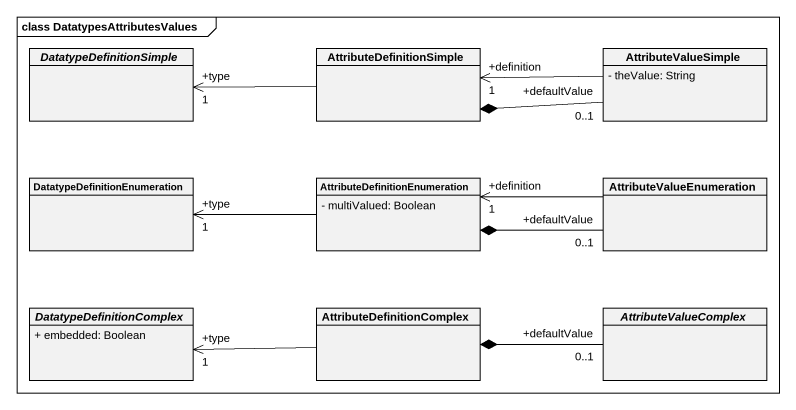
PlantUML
@startuml
mainframe class DatatypesAttributesValues
hide circle
hide empty members
skinparam classAttributeIconSize 0
abstract class DatatypeDefinitionSimple
class AttributeDefinitionSimple
class AttributeValueSimple {
  - theValue: String
}
class "DatatypeDefinitionEnumeration" as DatatypeDefinitionEnumeratio
class "AttributeDefinitionEnumeration" as AttributeDefinitionEnumerati {
  - multiValued: Boolean
}
class AttributeValueEnumeration
abstract class DatatypeDefinitionComplex {
  + embedded: Boolean
}
class AttributeDefinitionComplex
abstract class AttributeValueComplex
AttributeDefinitionSimple -left-> "+type\n1" DatatypeDefinitionSimple
AttributeValueSimple "+defaultValue\n0..1" -left-* AttributeDefinitionSimple
AttributeValueSimple -left-> "+definition\n1" AttributeDefinitionSimple
AttributeDefinitionEnumerati -left-> "+type\n1" DatatypeDefinitionEnumeratio
AttributeValueEnumeration -left-> "+definition\n1" AttributeDefinitionEnumerati
AttributeValueEnumeration "+defaultValue\n0..1" -left-* AttributeDefinitionEnumerati
AttributeDefinitionComplex -left-> "+type\n1" DatatypeDefinitionComplex
AttributeValueComplex "+defaultValue\n0..1" -left-* AttributeDefinitionComplex
@enduml
